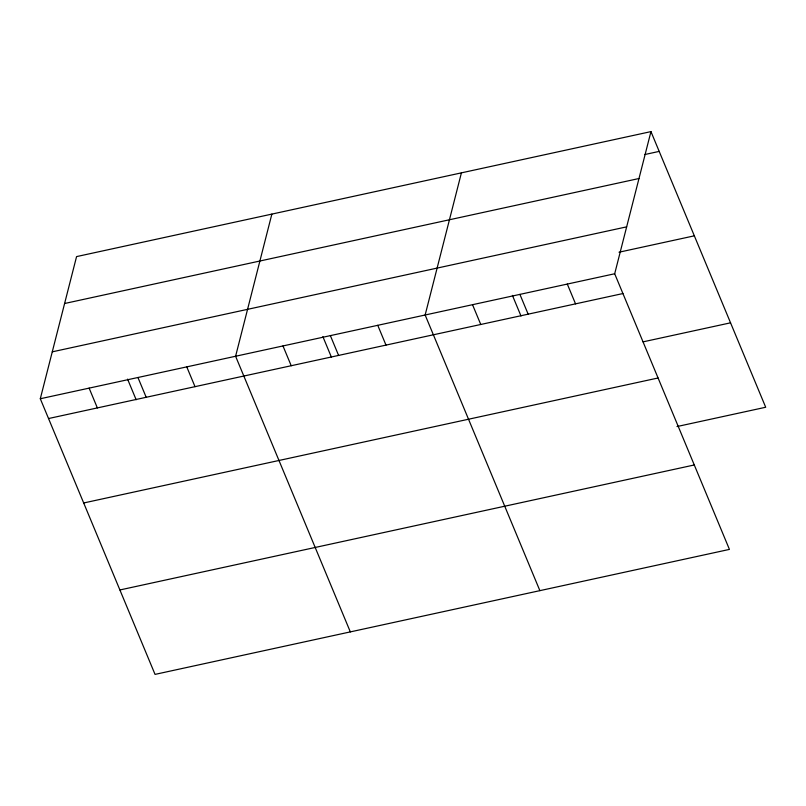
<?xml version="1.0" encoding="UTF-8"?>
<svg xmlns="http://www.w3.org/2000/svg" width="806" height="806" viewBox="0 0 806 806"><rect width="100%" height="100%" fill="white"/><g stroke="black" fill="none" stroke-linecap="round" stroke-linejoin="round"><path stroke-width="1.21" d="M650.956 131.61L614.686 273.758L729.43 549.4L155.044 674.39L40.3 398.748L76.57 256.6L650.956 131.61L765.7 407.252L677 426.555M271.864 214.104L235.594 356.252L350.328 631.894M461.415 172.857L425.145 315.005L539.879 590.647M644.619 154.571L659.197 151.397M64.601 303.509L638.987 178.519M52.269 351.839L626.655 226.849M619.008 252.218L694.349 235.826M40.3 398.748L614.686 273.758M48.541 418.536L622.927 293.545M643.067 341.855L730.558 322.823M83.683 502.974L658.069 377.984M119.893 589.962L694.278 464.971M567.303 284.075L575.544 303.862M519.91 294.381L528.152 314.169M512.415 295.389L520.998 315.992M472.528 304.698L480.769 324.486M377.752 325.322L385.993 345.109M330.369 335.628L338.601 355.416M322.874 336.636L331.447 357.239M282.977 345.945L291.218 365.733M186.77 366.881L195.012 386.668M137.947 377.5L146.188 397.287M127.58 379.132L136.154 399.736M89.123 388.129L97.365 407.917"/></g></svg>
